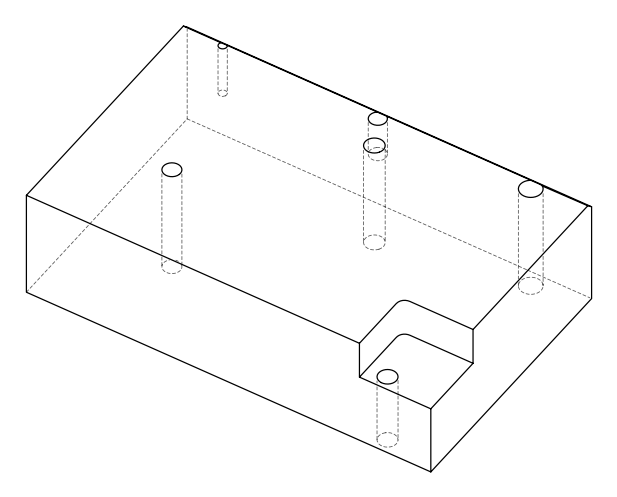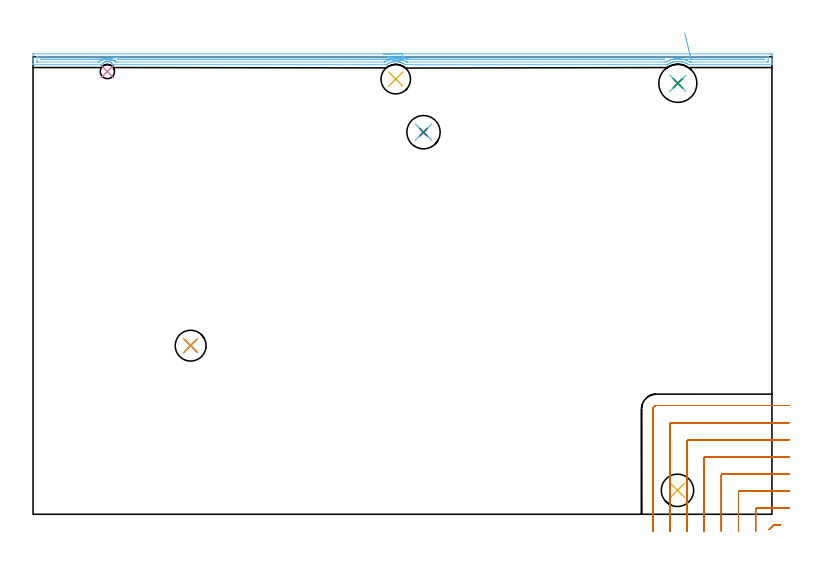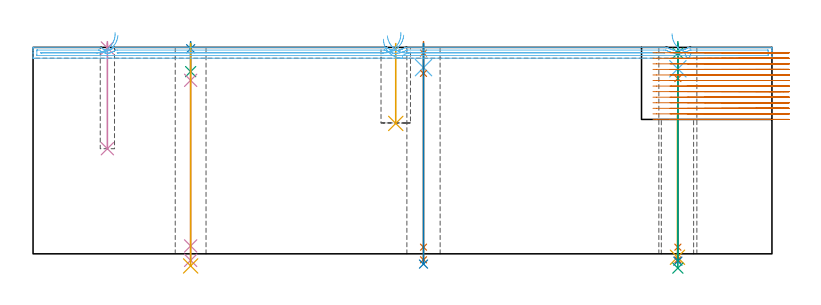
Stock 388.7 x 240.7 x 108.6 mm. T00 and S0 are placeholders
(PLAN: 19 operations, 15 tool changes, 32 min)
(1 SPOT_DRILL | STEP1HOLE_1 | NXT0321_9005460120000 | 0.05 min | 183 mm3)
(2 SPOT_DRILL_1 | STEP1HOLE_2 | NXT0321_9005460120000 | 0.03 min | 3 mm3)
(3 SPOT_DRILL_2 | STEP1HOLE_3 | NXT0321_9005460120000 | 0.05 min | 183 mm3)
(4 SPOT_DRILL_3 | STEP1POCKET | NXT0321_9005460120000 | 0.03 min | 0 mm3)
(5 INDEXABLE_INSERT_DRILL_THROUGH_HOLE_FROM_SOLID | STEP1HOLE | NXT0302_005 | 0.31 min | 24607 mm3)
(6 DRILL_BLIND_HOLE_INTO_CENTER | STEP1HOLE_1 | UGT0301_191 | 0.05 min | 278 mm3)
(7 GUN_DRILL_THROUGH_HOLE | STEP1HOLE_1 | UGT0307_003 | 0.54 min | 3791 mm3)
(8 SPADE_DRILL_TO_ENLARGE_THROUGH_HOLE | STEP1HOLE_1 | UGT0306_008 | 0.47 min | 21830 mm3)
(9 DRILL_BLIND_HOLE_INTO_CENTER_1 | STEP1HOLE_2 | NXT0301_056 | 0.06 min | 658 mm3)
(10 GUN_DRILL_THROUGH_HOLE_1 | STEP1HOLE_2 | UGT0307_005 | 0.54 min | 5207 mm3)
(11 DRILL_TO_ENLARGE_THROUGH_HOLE | STEP1HOLE_2 | UGT0301_286 | 0.47 min | 16475 mm3)
(12 DRILL_BLIND_HOLE_INTO_CENTER_2 | STEP1HOLE_3 | UGT0301_369 | 0.05 min | 401 mm3)
(13 GUN_DRILL_THROUGH_HOLE_2 | STEP1HOLE_3 | UGT0307_003 | 0.52 min | 3714 mm3)
(14 DRILL_TO_ENLARGE_THROUGH_HOLE_1 | STEP1HOLE_3 | NXT0301_101 | 0.46 min | 10077 mm3)
(15 DRILL_TO_ENLARGE_THROUGH_HOLE_2 | STEP1HOLE_3 | UGT0301_007 | 0.47 min | 19695 mm3)
(16 DRILL_BLIND_HOLE_INTO_CENTER_3 | STEP1POCKET | UGT0301_369 | 0.22 min | 2334 mm3)
(17 INDEXABLE_INSERT_DRILL_BLIND_HOLE_FROM_SOLID | STEP1POCKET_1 | NXT0302_002 | 0.17 min | 7501 mm3)
(18 AREA_MILL | FG_CHAMFER_SURFACE | UGT0205_001 | 9.64 min | 6296 mm3)
(19 MILL_CORNER_NOTCH_RECTANGULAR | CORNER_NOTCH_RECTANGULAR | NXT0201_011 | Follow Part, ap 3, ae 75% | 17.84 min | 155254 mm3)
(TOOL NXT0321_9005460120000 | NC Spot Drill, 142deg, 12mm, Carbide, Uncoated | D12 PA142 FL30 Z2)
(TOOL NXT0302_005 | Index. Insert Drill 17mm [880-D1700L20-05] | D17 PA176 FL85 Z2)
(TOOL UGT0301_191 | Twist Drill 7.1 mm | D7.1 PA118 FL66 Z2)
(TOOL UGT0307_003 | Gun Drill 7 mm | D7 PA130 FL24 Z1)
(TOOL UGT0306_008 | Spade Drill 17.5mm | D17.5 PA132 FL10 Z2)
(TOOL NXT0301_056 | Carbide Drill 8.5mm [860.1-0850-026A1-MM 2214] | D8.5 PA140 FL47 Z2)
(TOOL UGT0307_005 | Gun Drill 8.3 mm | D8.3 PA130 FL24 Z1)
(TOOL UGT0301_286 | Twist Drill 16.2 mm | D16.2 PA118 FL125 Z2)
(TOOL UGT0301_369 | Twist Drill Flat Bottom 7.5 mm | D7.5 PA180 FL60 Z2)
(TOOL NXT0301_101 | Carbide Drill 13mm [860.1-1300-104A1-MM 2214] | D13 PA140 FL123 Z2)
(TOOL UGT0301_007 | Twist Drill 20 mm | D20 PA118 FL140 Z2)
(TOOL NXT0302_002 | Index. Insert Drill 15.5mm [880-D1550L20-05] | D15.5 PA176 FL78 Z2)
(TOOL UGT0205_001 | Chamfer Mill 20 x 3 x 45 deg. | D20 FL50 Z2)
(TOOL NXT0201_011 | ENDMILL 12mm [2P460-1200-NA 1630] | D12 FL38 Z6)
(OP 1 SPOT_DRILL)
G17 G21 G94 G90
T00 M6
G54
G17 G0 G90 X205.4 Y201. S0 M3
G43 Z118.6 H0
G94 G81 G98 Z105.6 F250. R111.6
G80
M5
M2
(OP 2 SPOT_DRILL_1)
G17 G21 G94 G90
T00 M6
G54
G17 G0 G90 X82.9 Y88.7 S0 M3
G43 Z118.6 H0
G94 G81 G98 Z107.903 F250. R111.6
G80
M5
M2
(OP 3 SPOT_DRILL_2)
G17 G21 G94 G90
T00 M6
G54
G17 G0 G90 X339.2 Y226.7 S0 M3
G43 Z118.6 H0
G94 G81 G98 Z105.6 F250. R111.6
G80
M5
M2
(OP 4 SPOT_DRILL_3)
G17 G21 G94 G90
T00 M6
G54
G17 G0 G90 X39.1 Y232.9 S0 M3
G43 Z118.6 H0
G94 G81 G98 Z108.277 F250. R111.6
G80
M5
M2
(OP 5 INDEXABLE_INSERT_DRILL_THROUGH_HOLE_FROM_SOLID)
G17 G21 G94 G90
T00 M6
G54
G17 G0 G90 X339. Y12.6 S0 M3
G43 Z118.6 H1
G94 G81 G98 Z-1.797 F250. R72.7
G80
M5
M2
(OP 6 DRILL_BLIND_HOLE_INTO_CENTER)
G17 G21 G94 G90
T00 M6
G54
G17 G0 G90 X205.4 Y201. S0 M3
G43 Z118.6 H0
G94 G81 G98 Z97.95 F250. R110.6
G80
M5
M2
(OP 7 GUN_DRILL_THROUGH_HOLE)
G17 G21 G94 G90
T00 M6
G54
G17 G0 G90 X205.4 Y201. M8
G43 Z118.6 H0
Z109.346
S716 M3
G94 G1 Z94.921 F125. M26
G4 X.084
Z3.5 F250.
G4 X.084
Z-3.132 F125.
G4 X.084
M5
M9
G0 Z109.346
Z118.6
M2
(OP 8 SPADE_DRILL_TO_ENLARGE_THROUGH_HOLE)
G17 G21 G94 G90
T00 M6
G54
G17 G0 G90 X205.4 Y201. S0 M3
G43 Z118.6 H0
G94 G73 G98 Z-5.396 F250. Q16.285 R110.6
G80
M5
M2
(OP 9 DRILL_BLIND_HOLE_INTO_CENTER_1)
G17 G21 G94 G90
T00 M6
G54
G17 G0 G90 X82.9 Y88.7 S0 M3
G43 Z118.6 H1
G94 G81 G98 Z95.85 F250. R110.6
G80
M5
M2
(OP 10 GUN_DRILL_THROUGH_HOLE_1)
G17 G21 G94 G90
T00 M6
G54
G17 G0 G90 X82.9 Y88.7 M8
G43 Z118.6 H0
Z107.688
S716 M3
G94 G1 Z91.275 F125. M26
G4 X.084
Z4.15 F250.
G4 X.084
Z-3.435 F125.
G4 X.084
M5
M9
G0 Z107.688
Z118.6
M2
(OP 11 DRILL_TO_ENLARGE_THROUGH_HOLE)
G17 G21 G94 G90
T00 M6
G54
G17 G0 G90 X82.9 Y88.7 S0 M3
G43 Z118.6 H0
G94 G73 G98 Z-6.367 F250. Q14.371 R110.6
G80
M5
M2
(OP 12 DRILL_BLIND_HOLE_INTO_CENTER_2)
G17 G21 G94 G90
T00 M6
G54
G17 G0 G90 X339.2 Y226.7 S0 M3
G43 Z118.6 H0
G94 G81 G98 Z97.35 F250. R110.6
G80
M5
M2
(OP 13 GUN_DRILL_THROUGH_HOLE_2)
G17 G21 G94 G90
T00 M6
G54
G17 G0 G90 X339.2 Y226.7 M8
G43 Z118.6 H0
Z105.488
S716 M3
G94 G1 Z92.218 F125. M26
G4 X.084
Z3.5 F250.
G4 X.084
Z-3.132 F125.
G4 X.084
M5
M9
G0 Z105.488
Z118.6
M2
(OP 14 DRILL_TO_ENLARGE_THROUGH_HOLE_1)
G17 G21 G94 G90
T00 M6
G54
G17 G0 G90 X339.2 Y226.7 S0 M3
G43 Z118.6 H1
G94 G73 G98 Z-3.866 F250. Q12.496 R110.6
G80
M5
M2
(OP 15 DRILL_TO_ENLARGE_THROUGH_HOLE_2)
G17 G21 G94 G90
T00 M6
G54
G17 G0 G90 X339.2 Y226.7 S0 M3
G43 Z118.6 H0
G94 G73 G98 Z-7.509 F250. Q19.351 R110.6
G80
M5
M2
(OP 16 DRILL_BLIND_HOLE_INTO_CENTER_3)
G17 G21 G94 G90
T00 M6
G54
G17 G0 G90 X39.1 Y232.9 S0 M3
G43 Z118.6 H0
G94 G81 G98 Z55.3 F250. R110.6
G80
M5
M2
(OP 17 INDEXABLE_INSERT_DRILL_BLIND_HOLE_FROM_SOLID)
G17 G21 G94 G90
T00 M6
G54
G17 G0 G90 X190.8 Y228.9 S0 M3
G43 Z118.6 H1
G94 G81 G98 Z68.6 F250. R110.6
G80
M5
M2
(OP 18 AREA_MILL)
G17 G21 G94 G90
T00 M6
G54
G17 G0 G90 X184.35 Y242.2 S1061 M3
G43 Z118.6 H0
Z112.9
G94 G1 X184.388 Z112.028 F250.
X184.502 Z111.164
X184.691 Z110.312
X184.953 Z109.48
X185.287 Z108.674
X185.69 Z107.9
X186.158 Z107.164
X186.69 Z106.472
X187.279 Z105.829
X187.922 Z105.24
X188.614 Z104.708
X189.35 Z104.24
X190.124 Z103.837
X190.93 Z103.503
X191.762 Z103.241
X192.613 Z103.052
X193.478 Z102.938
X194.35 Z102.9
X387.473
X388.09 Y242.198 Z102.902
X388.695 Y242.193 Z102.903
X388.697 Y242.191 Z102.905
X388.7 Y241.583 Z103.513
Y241.301 Z103.795
Y239.797 Z105.298
Y239.232 Z105.865
Y238.903 Z106.193
Y238.338 Z106.758
Y238.01 Z107.085
Y237.354 Z107.746
Y236.953 Z108.146
X388.693 Y236.56 Z108.532
X388.69 Y236.502 Z108.588
X388.536 Y236.5 Z108.6
X345.235
X344.777 Y236.507 Z108.592
X344.719 Y236.536 Z108.563
X344.546 Y236.646 Z108.454
X344.449 Y236.706 Z108.392
X344.342 Y236.769 Z108.328
X344.147 Y236.885 Z108.213
X343.913 Y237.01 Z108.09
X343.703 Y237.121 Z107.978
X343.568 Y237.186 Z107.913
X343.449 Y237.243 Z107.854
X343.304 Y237.314 Z107.785
X343.253 Y237.339 Z107.761
X343.097 Y237.406 Z107.693
X342.556 Y237.603 Z107.492
X342.359 Y237.677 Z107.42
X342.279 Y237.702 Z107.396
X342.11 Y237.754 Z107.341
X342.007 Y237.787 Z107.31
X341.913 Y237.817 Z107.281
X341.736 Y237.862 Z107.236
X341.663 Y237.88 Z107.216
X341.464 Y237.933 Z107.166
X341.018 Y238.026 Z107.074
X340.57 Y238.098 Z107.001
X340.123 Y238.15 Z106.949
X340.052 Y238.156 Z106.944
X339.878 Y238.167 Z106.927
X339.75 Y238.178 Z106.919
X339.676 Y238.183 Z106.913
X339.452 Y238.19 Z106.902
X339.317 Z106.898
X339.072 Y238.193 Z106.899
X339.005 Z106.898
X338.985 Y238.192 Z106.899
X338.781 Y238.185 Z106.91
X338.379 Y238.158 Z106.94
X338.334 Y238.154 Z106.943
X338.092 Y238.127 Z106.969
X337.887 Y238.105 Z106.993
X337.655 Y238.069 Z107.029
X337.439 Y238.036 Z107.063
X337.311 Y238.01 Z107.089
X337.199 Y237.986 Z107.11
X336.993 Y237.945 Z107.153
X336.544 Y237.832 Z107.266
X336.098 Y237.699 Z107.399
X336.026 Y237.674 Z107.424
X335.86 Y237.614 Z107.481
X335.699 Y237.559 Z107.538
X335.302 Y237.406 Z107.693
X335.204 Y237.364 Z107.736
X334.754 Y237.148 Z107.948
X334.31 Y236.918 Z108.18
X333.979 Y236.723 Z108.375
X333.657 Y236.521 Z108.577
X333.628 Y236.505 Z108.594
X333.623 Y236.504 Z108.596
X332.738 Y236.5 Z108.6
X196.136
X195.691 Y236.506 Z108.594
X195.661 Y236.507 Z108.593
X195.634 Y236.524 Z108.576
X195.432 Y236.671 Z108.428
X195.376 Y236.711 Z108.389
X195.223 Y236.817 Z108.282
X194.797 Y237.091 Z108.007
X194.511 Y237.253 Z107.845
X194.35 Y237.337 Z107.76
X194.22 Y237.406 Z107.693
X193.97 Y237.519 Z107.58
X193.904 Y237.548 Z107.549
X193.457 Y237.723 Z107.376
X193.266 Y237.787 Z107.312
X193.17 Y237.819 Z107.28
X193.009 Y237.871 Z107.225
X192.657 Y237.964 Z107.132
X192.564 Y237.988 Z107.107
X192.464 Y238.01 Z107.089
X192.294 Y238.044 Z107.054
X192.114 Y238.08 Z107.017
X192.061 Y238.087 Z107.01
X191.668 Y238.14 Z106.953
X191.442 Y238.162 Z106.933
X191.22 Y238.182 Z106.913
X190.996 Y238.191 Z106.901
X190.949 Y238.19 Z106.9
X190.842 Y238.193 Z106.904
X190.814 Z106.902
X190.805 Z106.903
X190.779 Y238.192 Z106.9
X190.605 Y238.193 Z106.905
X190.534 Y238.19 Z106.909
X190.326 Y238.18 Z106.918
X189.886 Y238.136 Z106.958
X189.878 Z106.959
X189.469 Y238.077 Z107.022
X189.431 Y238.071 Z107.027
X189.355 Y238.055 Z107.043
X189.144 Y238.01 Z107.087
X188.993 Y237.976 Z107.117
X188.983 Y237.974 Z107.119
X188.537 Y237.854 Z107.241
X188.334 Y237.787 Z107.312
X188.313 Y237.78 Z107.32
X188.088 Y237.703 Z107.396
X187.643 Y237.525 Z107.571
X187.501 Y237.461 Z107.638
X187.382 Y237.406 Z107.693
X186.748 Y237.053 Z108.044
X186.465 Y236.869 Z108.228
X186.352 Y236.796 Z108.302
X185.973 Y236.525 Z108.575
X185.944 Y236.506 Z108.594
X185.938 Y236.505 Z108.595
X185.422 Y236.5 Z108.6
X42.572
X42.204 Y236.505 Z108.591
X42.086 Y236.657 Z108.44
X42.035 Y236.724 Z108.374
X41.87 Y236.922 Z108.178
X41.611 Y237.172 Z107.927
X41.382 Y237.363 Z107.735
X41.331 Y237.406 Z107.693
X41.118 Y237.547 Z107.553
X40.976 Y237.64 Z107.459
X40.84 Y237.712 Z107.386
X40.759 Y237.756 Z107.343
X40.651 Y237.803 Z107.296
X40.537 Y237.852 Z107.246
X40.34 Y237.918 Z107.176
X40.155 Y237.985 Z107.114
X40.081 Y238.011 Z107.088
X39.86 Y238.065 Z107.03
X39.638 Y238.107 Z106.992
X39.413 Y238.131 Z106.966
X39.178 Y238.136 Z106.952
X39.132 Z106.956
X39.088 Y238.133 Z106.955
X39.03 Y238.131 Z106.959
X39.026
X39.001 Y238.128
X38.776 Y238.121 Z106.973
X38.738 Y238.12 Z106.975
X38.555 Y238.091 Z107.003
X38.393 Y238.068 Z107.03
X38.293 Y238.053 Z107.047
X38.146 Y238.01 Z107.088
X38.108 Y237.999 Z107.098
X38.058 Y237.985 Z107.114
X37.838 Y237.92 Z107.176
X37.662 Y237.853 Z107.242
X37.615 Y237.836 Z107.26
X37.51 Y237.787 Z107.311
X37.398 Y237.735 Z107.364
X37.125 Y237.577 Z107.52
X36.918 Y237.438 Z107.658
X36.868 Y237.405 Z107.692
X36.504 Y237.097 Z108.001
X36.247 Y236.818 Z108.281
X36.04 Y236.562 Z108.533
X35.986 Y236.503 Z108.589
X35.876 Y236.5 Z108.6
X0.164
X0.01 Y236.502 Z108.588
X0.007 Y236.56 Z108.532
X0. Y236.953 Z108.146
Y237.354 Z107.746
Y238.01 Z107.085
Y239.232 Z105.865
Y239.797 Z105.298
Y241.583 Z103.513
X0.002 Y242.191 Z102.905
X0.005 Y242.193 Z102.903
X0.61 Y242.2 Z102.9
X194.35
Y240.786 Z104.314
X386.304 Y240.785 Z104.315
X386.4 Y240.784 Z104.316
X386.591 Y240.779 Z104.321
X386.691 Y240.775 Z104.325
X386.694 Y240.746 Z104.354
X386.696 Y240.69 Z104.41
X386.7 Y240.294 Z104.806
X386.698 Y238.509 Z106.591
X386.69 Y238.01 Z107.09
X386.678 Y237.921 Z107.179
X386.496 Y237.917 Z107.183
X386.399 Y237.915 Z107.185
X346.128
X346.032 Y237.916 Z107.184
X345.84 Y237.92 Z107.18
X345.516 Y237.929 Z107.171
X345.095 Y238.15 Z106.95
X344.342 Y238.517 Z106.583
X344.011 Y238.656 Z106.444
X343.5 Y238.852 Z106.248
X343.449 Y238.871 Z106.229
X343.356 Y238.903 Z106.197
X342.556 Y239.149 Z105.951
X342.224 Y239.236 Z105.864
X341.663 Y239.359 Z105.741
X341.113 Y239.455 Z105.645
X340.771 Y239.501 Z105.599
X340.107 Y239.568 Z105.532
X339.878 Y239.585 Z105.515
X339.175 Y239.607 Z105.493
X339.025 Y239.609 Z105.491
X338.985 Y239.608 Z105.492
X338.32 Y239.569 Z105.531
X338.092 Y239.552 Z105.548
X337.508 Y239.488 Z105.612
X337.363 Y239.469 Z105.631
X337.199 Y239.442 Z105.658
X336.744 Y239.359 Z105.741
X336.307 Y239.267 Z105.833
X336.016 Y239.194 Z105.906
X335.414 Y239.026 Z106.074
X335.319 Y238.998 Z106.102
X335.033 Y238.903 Z106.197
X334.657 Y238.768 Z106.332
X334.62 Y238.754 Z106.346
X334.576 Y238.737 Z106.363
X334.521 Y238.714 Z106.386
X334.03 Y238.501 Z106.599
X333.628 Y238.31 Z106.79
X333.428 Y238.21 Z106.89
X333.039 Y238.01 Z107.09
X332.894 Y237.935 Z107.165
X332.825 Y237.92 Z107.18
X331.843 Y237.914 Z107.186
X196.933
X196.741 Y237.916 Z107.184
X196.613 Y237.918 Z107.182
X196.513 Y237.921 Z107.179
X196.472 Y237.936 Z107.164
X196.345 Y238.01 Z107.09
X196.136 Y238.136 Z106.964
X195.829 Y238.316 Z106.784
X195.243 Y238.614 Z106.486
X194.563 Y238.903 Z106.197
X194.35 Y238.984 Z106.116
X194.224 Y239.03 Z106.07
X193.76 Y239.176 Z105.924
X193.457 Y239.257 Z105.843
X192.994 Y239.367 Z105.733
X192.564 Y239.452 Z105.648
X191.927 Y239.541 Z105.559
X191.792 Y239.556 Z105.544
X191.672 Y239.566 Z105.534
X191.324 Y239.59 Z105.51
X190.973 Y239.602 Z105.498
X190.779 Y239.603 Z105.497
X190.103 Y239.579 Z105.521
X189.886 Y239.559 Z105.541
X189.298 Y239.491 Z105.609
X189.156 Y239.471 Z105.629
X188.993 Y239.445 Z105.655
X188.543 Y239.353 Z105.747
X188.1 Y239.245 Z105.855
X187.832 Y239.172 Z105.928
X187.207 Y238.97 Z106.13
X187.158 Y238.953 Z106.147
X187.028 Y238.903 Z106.197
X186.524 Y238.694 Z106.406
X186.438 Y238.656 Z106.444
X186.315 Y238.595 Z106.505
X185.933 Y238.392 Z106.708
X185.422 Y238.108 Z106.992
X185.14 Y237.937 Z107.163
X185.117 Y237.925 Z107.175
X185.04 Y237.921 Z107.179
X184.912 Y237.917 Z107.183
X184.721 Y237.915 Z107.185
X184.625 Y237.914 Z107.186
X44.358
X43.56 Y237.915 Z107.185
X43.465 Y237.917 Z107.183
X43.371 Y237.921 Z107.179
X43.321 Y237.927 Z107.173
X43.289 Y237.952 Z107.148
X43.218 Y238.01 Z107.09
X42.864 Y238.304 Z106.796
X42.572 Y238.512 Z106.588
X42.336 Y238.667 Z106.433
X41.913 Y238.903 Z106.197
X41.68 Y239.01 Z106.09
X41.495 Y239.088 Z106.012
X40.787 Y239.327 Z105.773
X40.537 Y239.391 Z105.709
X40.239 Y239.452 Z105.648
X39.894 Y239.503 Z105.597
X39.574 Y239.535 Z105.565
X39.246 Y239.552 Z105.548
X39.163 Y239.553 Z105.547
X39.083 Y239.552 Z105.548
X39.001 Y239.548 Z105.552
X38.396 Y239.509 Z105.591
X38.261 Y239.491 Z105.609
X38.108 Y239.466 Z105.634
X37.632 Y239.38 Z105.72
X37.216 Y239.262 Z105.838
X36.941 Y239.178 Z105.922
X36.682 Y239.081 Z106.019
X36.323 Y238.927 Z106.173
X36.306 Y238.92 Z106.18
X36.275 Y238.903 Z106.197
X35.742 Y238.591 Z106.509
X35.43 Y238.38 Z106.72
X34.876 Y237.931 Z107.169
X34.728 Y237.921 Z107.179
X34.631 Y237.916 Z107.184
X34.537 Y237.915 Z107.185
X2.396
X2.3 Y237.916 Z107.184
X2.109 Y237.921 Z107.179
X2.009 Y237.925 Z107.175
X2.006 Y237.954 Z107.146
X2.004 Y238.01 Z107.09
X2. Y238.406 Z106.694
X2.002 Y240.191 Z104.909
X2.01 Y240.69 Z104.41
X2.022 Y240.779 Z104.321
X2.204 Y240.783 Z104.317
X2.301 Y240.785 Z104.315
X194.35 Y240.786 Z104.314
X197.287 Y239.35 Z105.75
X197.457 Y239.368 Z105.732
X197.496 Y239.369 Z105.731
X197.921 Y239.371 Z105.729
X198.346 Y239.372 Z105.728
X332.268 Y239.371 Z105.729
X332.199 Y239.34 Z105.76
X332.102 Y239.335 Z105.765
X331.886 Y239.329 Z105.771
X331.843
X197.921
X197.494 Y239.33 Z105.77
X197.454 Y239.333 Z105.767
X197.287 Y239.35 Z105.75
X196.421 Y239.439 Z105.699
X195.554 Y239.528 Z105.725
X194.692 Y239.616 Z105.826
X193.842 Y239.704 Z106.003
X193.01 Y239.789 Z106.253
X192.204 Y239.872 Z106.575
X191.428 Y239.951 Z106.967
X190.69 Y240.027 Z107.425
X189.994 Y240.099 Z107.946
X189.346 Y240.165 Z108.526
X188.75 Y240.226 Z109.16
X188.212 Y240.281 Z109.845
X187.735 Y240.33 Z110.573
X187.323 Y240.373 Z111.341
X186.98 Y240.408 Z112.142
X186.707 Y240.436 Z112.971
X186.507 Y240.456 Z113.819
X186.381 Y240.469 Z114.683
G0 X194.97 Y240.107 Z115.018
G1 X194.871 Y240.1 Z114.151
X194.697 Y240.088 Z113.297
X194.449 Y240.07 Z112.46
X194.129 Y240.047 Z111.649
X193.74 Y240.02 Z110.869
X193.285 Y239.987 Z110.125
X192.767 Y239.951 Z109.424
X192.189 Y239.91 Z108.771
X191.558 Y239.865 Z108.172
X190.876 Y239.816 Z107.629
X190.15 Y239.765 Z107.148
X189.385 Y239.71 Z106.733
X188.587 Y239.654 Z106.385
X187.761 Y239.595 Z106.109
X186.915 Y239.535 Z105.907
X186.054 Y239.474 Z105.778
X185.185 Y239.412 Z105.726
X184.316 Y239.351 Z105.749
X184.098 Y239.335 Z105.765
X183.679 Y239.329 Z105.771
X183.636
X45.294 Y239.328 Z105.772
X44.825 Y239.329 Z105.771
X44.402 Y239.334 Z105.766
X44.358 Y239.335 Z105.765
X44.263 Y239.351 Z105.749
X44.317 Y239.365 Z105.735
X44.358 Y239.366 Z105.734
X44.783 Y239.371 Z105.729
X44.826 Y239.372 Z105.728
X183.636 Y239.371 Z105.729
X184.063 Y239.369 Z105.731
X184.104 Y239.367 Z105.733
X184.316 Y239.351 Z105.749
X185.179 Y239.282 Z105.856
X186.029 Y239.214 Z106.039
X186.861 Y239.148 Z106.294
X187.667 Y239.083 Z106.622
X188.441 Y239.022 Z107.018
X189.178 Y238.963 Z107.481
X189.872 Y238.907 Z108.007
X190.518 Y238.856 Z108.591
X191.111 Y238.809 Z109.23
X191.646 Y238.766 Z109.917
X192.119 Y238.728 Z110.649
X192.526 Y238.696 Z111.42
X192.865 Y238.669 Z112.223
X193.133 Y238.647 Z113.053
X193.328 Y238.632 Z113.903
X193.449 Y238.622 Z114.767
X193.494 Y238.619 Z115.639
X193.463 Y238.621 Z116.511
G0 Z118.6
X44.641 Y240.265
Z114.871
G1 X44.53 Y240.256 Z114.005
X44.344 Y240.24 Z113.153
X44.085 Y240.218 Z112.321
X43.755 Y240.19 Z111.514
X43.356 Y240.156 Z110.739
X42.89 Y240.116 Z110.002
X42.363 Y240.071 Z109.308
X41.778 Y240.022 Z108.663
X41.138 Y239.967 Z108.072
X40.45 Y239.909 Z107.539
X39.718 Y239.846 Z107.069
X38.948 Y239.781 Z106.664
X38.146 Y239.713 Z106.328
X37.318 Y239.642 Z106.063
X36.47 Y239.57 Z105.872
X35.608 Y239.497 Z105.756
X34.74 Y239.423 Z105.715
X33.871 Y239.349 Z105.751
X33.687 Y239.333 Z105.767
X33.644 Y239.331 Z105.769
X33.219 Y239.329 Z105.771
X4.649
X4.225 Y239.333 Z105.767
X4.182 Y239.335 Z105.765
X4.052 Y239.351 Z105.749
X4.14 Y239.365 Z105.735
X4.182 Y239.367 Z105.733
X4.607 Y239.371 Z105.729
X4.65 Y239.372 Z105.728
X33.219 Y239.371 Z105.729
X33.644 Y239.365 Z105.735
X33.871 Y239.349 Z105.751
X34.736 Y239.29 Z105.848
X35.59 Y239.232 Z106.02
X36.425 Y239.175 Z106.266
X37.235 Y239.12 Z106.584
X38.015 Y239.067 Z106.972
X38.758 Y239.016 Z107.426
X39.459 Y238.969 Z107.944
X40.112 Y238.924 Z108.521
X40.712 Y238.883 Z109.152
X41.255 Y238.846 Z109.834
X41.737 Y238.814 Z110.56
X42.154 Y238.785 Z111.326
X42.502 Y238.761 Z112.126
X42.78 Y238.743 Z112.952
X42.985 Y238.729 Z113.8
X43.116 Y238.72 Z114.663
X43.17 Y238.716 Z115.533
X43.149 Y238.717 Z116.406
G0 Z118.6
X336.16 Y239.338
Z115.762
G1 X336.195 Z114.891
X336.306 Z114.025
X336.492 Y239.339 Z113.173
X336.752 Y239.34 Z112.34
X337.083 Y239.341 Z111.533
X337.483 Y239.342 Z110.758
X337.95 Y239.344 Z110.021
X338.478 Y239.345 Z109.327
X339.066 Y239.347 Z108.682
X339.707 Y239.349 Z108.09
X340.397 Y239.352 Z107.557
X341.132 Y239.354 Z107.086
X341.904 Y239.356 Z106.68
X342.709 Y239.359 Z106.344
X343.54 Y239.362 Z106.079
X344.391 Y239.365 Z105.887
X345.256 Y239.367 Z105.771
X346.127 Y239.37 Z105.73
X346.552 Y239.372 Z105.728
X384.093 Y239.371 Z105.729
X384.518 Y239.365 Z105.735
X384.648 Y239.349 Z105.751
X384.56 Y239.335 Z105.765
X384.518 Y239.333 Z105.767
X384.092 Y239.329 Z105.771
X383.669 Y239.328 Z105.772
X379.874
X347.02 Y239.329 Z105.771
X346.593 Y239.331 Z105.769
X346.208 Y239.335 Z105.765
X346.128 Y239.369 Z105.731
X346.127 Y239.37 Z105.73
X345.977 Y240.004 Z105.149
X345.815 Y240.684 Z104.628
X345.643 Y241.406 Z104.169
X345.463 Y242.164 Z103.777
X345.275 Y242.953 Z103.454
X345.082 Y243.766 Z103.204
X344.884 Y244.597 Z103.027
X344.683 Y245.439 Z102.925
X344.482 Y246.288 Z102.898
X344.28 Y247.135 Z102.949
X344.08 Y247.975 Z103.074
X343.884 Y248.801 Z103.275
X343.692 Y249.607 Z103.549
X343.507 Y250.386 Z103.893
X343.329 Y251.134 Z104.307
X343.16 Y251.843 Z104.786
X343.002 Y252.509 Z105.326
X342.855 Y253.127 Z105.924
G0 Z118.6
M5
M2
(OP 19 MILL_CORNER_NOTCH_RECTANGULAR)
G17 G21 G94 G90
T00 M6
G54
G17 G0 G90 X393.236 Y-5.8 S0 M3
G43 Z118.712 H1
Z105.787
G94 G1 X390.236 F250.
X389.694
G3 X389.278 Y-5.972 R0.6
G1 X387.139 Y-8.075
G0 Z118.712
X397.7 Y3.2
Z105.787
G1 X394.7
X380.695 F500.
G3 X380.1 Y2.605 R0.6
G1 Y-6.
Y-9. F250.
G0 Z118.712
X397.7 Y12.2
Z105.787
G1 X394.7
X371.696 F500.
G3 X371.1 Y11.604 R0.6
G1 Y-6.
Y-9. F250.
G0 Z118.712
X397.7 Y21.2
Z105.787
G1 X394.7
X362.696 F500.
G3 X362.1 Y20.604 R0.6
G1 Y-6.
Y-9. F250.
G0 Z118.712
X397.7 Y30.2
Z105.787
G1 X394.7
X353.696 F500.
G3 X353.1 Y29.604 R0.6
G1 Y-6.
Y-9. F250.
G0 Z118.712
X397.7 Y39.2
Z105.787
G1 X394.7
X344.696 F500.
G3 X344.1 Y38.604 R0.6
G1 Y-6.
Y-9. F250.
G0 Z118.712
X397.7 Y48.2
Z105.787
G1 X394.7
X335.696 F500.
G3 X335.1 Y47.604 R0.6
G1 Y-6.
Y-9. F250.
G0 Z118.712
X397.7 Y57.2
Z105.787
G1 X394.7
X327.9 F500.
G3 X326.1 Y55.4 R1.8
G1 Y-6.
Y-9. F250.
G0 Z118.712
X393.236 Y-5.8
Z102.864
G1 X390.236
X389.694
G3 X389.278 Y-5.972 R0.6
G1 X387.139 Y-8.075
G0 Z118.712
X397.7 Y3.2
Z102.864
G1 X394.7
X380.695 F500.
G3 X380.1 Y2.605 R0.6
G1 Y-6.
Y-9. F250.
G0 Z118.712
X397.7 Y12.2
Z102.864
G1 X394.7
X371.696 F500.
G3 X371.1 Y11.604 R0.6
G1 Y-6.
Y-9. F250.
G0 Z118.712
X397.7 Y21.2
Z102.864
G1 X394.7
X362.696 F500.
G3 X362.1 Y20.604 R0.6
G1 Y-6.
Y-9. F250.
G0 Z118.712
X397.7 Y30.2
Z102.864
G1 X394.7
X353.696 F500.
G3 X353.1 Y29.604 R0.6
G1 Y-6.
Y-9. F250.
G0 Z118.712
X397.7 Y39.2
Z102.864
G1 X394.7
X344.696 F500.
G3 X344.1 Y38.604 R0.6
G1 Y-6.
Y-9. F250.
G0 Z118.712
X397.7 Y48.2
Z102.864
G1 X394.7
X335.696 F500.
G3 X335.1 Y47.604 R0.6
G1 Y-6.
Y-9. F250.
G0 Z118.712
X397.7 Y57.2
Z102.864
G1 X394.7
X327.9 F500.
G3 X326.1 Y55.4 R1.8
G1 Y-6.
Y-9. F250.
G0 Z118.712
X393.236 Y-5.8
Z99.94
G1 X390.236
X389.694
G3 X389.278 Y-5.972 R0.6
G1 X387.139 Y-8.075
G0 Z118.712
X397.7 Y3.2
Z99.94
G1 X394.7
X380.695 F500.
G3 X380.1 Y2.605 R0.6
G1 Y-6.
Y-9. F250.
G0 Z118.712
X397.7 Y12.2
Z99.94
G1 X394.7
X371.696 F500.
G3 X371.1 Y11.604 R0.6
G1 Y-6.
Y-9. F250.
G0 Z118.712
X397.7 Y21.2
Z99.94
G1 X394.7
X362.696 F500.
G3 X362.1 Y20.604 R0.6
G1 Y-6.
Y-9. F250.
G0 Z118.712
X397.7 Y30.2
Z99.94
G1 X394.7
X353.696 F500.
G3 X353.1 Y29.604 R0.6
G1 Y-6.
Y-9. F250.
G0 Z118.712
X397.7 Y39.2
Z99.94
G1 X394.7
X344.696 F500.
G3 X344.1 Y38.604 R0.6
G1 Y-6.
Y-9. F250.
G0 Z118.712
X397.7 Y48.2
Z99.94
G1 X394.7
X335.696 F500.
G3 X335.1 Y47.604 R0.6
G1 Y-6.
Y-9. F250.
G0 Z118.712
X397.7 Y57.2
Z99.94
G1 X394.7
X327.9 F500.
G3 X326.1 Y55.4 R1.8
G1 Y-6.
Y-9. F250.
G0 Z118.712
X393.236 Y-5.8
Z97.016
G1 X390.236
X389.694
G3 X389.278 Y-5.972 R0.6
G1 X387.139 Y-8.075
G0 Z118.712
X397.7 Y3.2
Z97.016
G1 X394.7
X380.695 F500.
G3 X380.1 Y2.605 R0.6
G1 Y-6.
Y-9. F250.
G0 Z118.712
X397.7 Y12.2
Z97.016
G1 X394.7
X371.696 F500.
G3 X371.1 Y11.604 R0.6
G1 Y-6.
Y-9. F250.
G0 Z118.712
X397.7 Y21.2
Z97.016
G1 X394.7
X362.696 F500.
G3 X362.1 Y20.604 R0.6
G1 Y-6.
Y-9. F250.
G0 Z118.712
X397.7 Y30.2
Z97.016
G1 X394.7
X353.696 F500.
G3 X353.1 Y29.604 R0.6
G1 Y-6.
Y-9. F250.
G0 Z118.712
X397.7 Y39.2
Z97.016
G1 X394.7
X344.696 F500.
G3 X344.1 Y38.604 R0.6
G1 Y-6.
Y-9. F250.
G0 Z118.712
X397.7 Y48.2
Z97.016
G1 X394.7
X335.696 F500.
G3 X335.1 Y47.604 R0.6
G1 Y-6.
Y-9. F250.
G0 Z118.712
X397.7 Y57.2
Z97.016
G1 X394.7
X327.9 F500.
G3 X326.1 Y55.4 R1.8
G1 Y-6.
Y-9. F250.
G0 Z118.712
X393.236 Y-5.8
Z94.092
G1 X390.236
X389.694
G3 X389.278 Y-5.972 R0.6
G1 X387.139 Y-8.075
G0 Z118.712
X397.7 Y3.2
Z94.092
G1 X394.7
X380.695 F500.
G3 X380.1 Y2.605 R0.6
G1 Y-6.
Y-9. F250.
G0 Z118.712
X397.7 Y12.2
Z94.092
G1 X394.7
X371.696 F500.
G3 X371.1 Y11.604 R0.6
G1 Y-6.
Y-9. F250.
G0 Z118.712
X397.7 Y21.2
Z94.092
G1 X394.7
X362.696 F500.
G3 X362.1 Y20.604 R0.6
G1 Y-6.
Y-9. F250.
G0 Z118.712
X397.7 Y30.2
Z94.092
G1 X394.7
X353.696 F500.
G3 X353.1 Y29.604 R0.6
G1 Y-6.
Y-9. F250.
G0 Z118.712
X397.7 Y39.2
Z94.092
G1 X394.7
X344.696 F500.
G3 X344.1 Y38.604 R0.6
G1 Y-6.
Y-9. F250.
G0 Z118.712
X397.7 Y48.2
Z94.092
G1 X394.7
X335.696 F500.
G3 X335.1 Y47.604 R0.6
G1 Y-6.
Y-9. F250.
G0 Z118.712
X397.7 Y57.2
Z94.092
G1 X394.7
X327.9 F500.
G3 X326.1 Y55.4 R1.8
G1 Y-6.
Y-9. F250.
G0 Z118.712
X393.236 Y-5.8
Z91.168
G1 X390.236
X389.694
G3 X389.278 Y-5.972 R0.6
G1 X387.139 Y-8.075
G0 Z118.712
X397.7 Y3.2
Z91.168
G1 X394.7
X380.695 F500.
G3 X380.1 Y2.605 R0.6
G1 Y-6.
Y-9. F250.
G0 Z118.712
X397.7 Y12.2
Z91.168
G1 X394.7
X371.696 F500.
G3 X371.1 Y11.604 R0.6
G1 Y-6.
Y-9. F250.
G0 Z118.712
X397.7 Y21.2
Z91.168
G1 X394.7
X362.696 F500.
G3 X362.1 Y20.604 R0.6
G1 Y-6.
Y-9. F250.
G0 Z118.712
X397.7 Y30.2
Z91.168
G1 X394.7
X353.696 F500.
G3 X353.1 Y29.604 R0.6
G1 Y-6.
Y-9. F250.
G0 Z118.712
X397.7 Y39.2
Z91.168
G1 X394.7
X344.696 F500.
G3 X344.1 Y38.604 R0.6
G1 Y-6.
Y-9. F250.
G0 Z118.712
X397.7 Y48.2
Z91.168
G1 X394.7
X335.696 F500.
G3 X335.1 Y47.604 R0.6
G1 Y-6.
Y-9. F250.
G0 Z118.712
X397.7 Y57.2
Z91.168
G1 X394.7
X327.9 F500.
G3 X326.1 Y55.4 R1.8
G1 Y-6.
Y-9. F250.
G0 Z118.712
X393.236 Y-5.8
Z88.244
G1 X390.236
X389.694
G3 X389.278 Y-5.972 R0.6
G1 X387.139 Y-8.075
G0 Z118.712
X397.7 Y3.2
Z88.244
G1 X394.7
X380.695 F500.
G3 X380.1 Y2.605 R0.6
G1 Y-6.
Y-9. F250.
G0 Z118.712
X397.7 Y12.2
Z88.244
G1 X394.7
X371.696 F500.
G3 X371.1 Y11.604 R0.6
G1 Y-6.
Y-9. F250.
G0 Z118.712
X397.7 Y21.2
Z88.244
G1 X394.7
X362.696 F500.
G3 X362.1 Y20.604 R0.6
G1 Y-6.
Y-9. F250.
G0 Z118.712
X397.7 Y30.2
Z88.244
G1 X394.7
X353.696 F500.
G3 X353.1 Y29.604 R0.6
G1 Y-6.
Y-9. F250.
G0 Z118.712
X397.7 Y39.2
Z88.244
G1 X394.7
X344.696 F500.
G3 X344.1 Y38.604 R0.6
G1 Y-6.
Y-9. F250.
G0 Z118.712
X397.7 Y48.2
Z88.244
G1 X394.7
X335.696 F500.
G3 X335.1 Y47.604 R0.6
G1 Y-6.
Y-9. F250.
G0 Z118.712
X397.7 Y57.2
Z88.244
G1 X394.7
X327.9 F500.
G3 X326.1 Y55.4 R1.8
G1 Y-6.
Y-9. F250.
G0 Z118.712
X393.236 Y-5.8
Z85.32
G1 X390.236
X389.694
G3 X389.278 Y-5.972 R0.6
G1 X387.139 Y-8.075
G0 Z118.712
X397.7 Y3.2
Z85.32
G1 X394.7
X380.695 F500.
G3 X380.1 Y2.605 R0.6
G1 Y-6.
Y-9. F250.
G0 Z118.712
X397.7 Y12.2
Z85.32
G1 X394.7
X371.696 F500.
G3 X371.1 Y11.604 R0.6
G1 Y-6.
Y-9. F250.
G0 Z118.712
X397.7 Y21.2
Z85.32
G1 X394.7
X362.696 F500.
G3 X362.1 Y20.604 R0.6
G1 Y-6.
Y-9. F250.
G0 Z118.712
X397.7 Y30.2
Z85.32
G1 X394.7
X353.696 F500.
G3 X353.1 Y29.604 R0.6
G1 Y-6.
Y-9. F250.
G0 Z118.712
X397.7 Y39.2
Z85.32
G1 X394.7
X344.696 F500.
G3 X344.1 Y38.604 R0.6
G1 Y-6.
Y-9. F250.
G0 Z118.712
X397.7 Y48.2
Z85.32
G1 X394.7
X335.696 F500.
G3 X335.1 Y47.604 R0.6
G1 Y-6.
Y-9. F250.
G0 Z118.712
X397.7 Y57.2
Z85.32
G1 X394.7
X327.9 F500.
G3 X326.1 Y55.4 R1.8
G1 Y-6.
Y-9. F250.
G0 Z118.712
X393.236 Y-5.8
Z82.396
G1 X390.236
X389.694
G3 X389.278 Y-5.972 R0.6
G1 X387.139 Y-8.075
G0 Z118.712
X397.7 Y3.2
Z82.396
G1 X394.7
X380.695 F500.
G3 X380.1 Y2.605 R0.6
G1 Y-6.
Y-9. F250.
G0 Z118.712
X397.7 Y12.2
Z82.396
G1 X394.7
X371.696 F500.
G3 X371.1 Y11.604 R0.6
G1 Y-6.
Y-9. F250.
G0 Z118.712
X397.7 Y21.2
Z82.396
G1 X394.7
X362.696 F500.
G3 X362.1 Y20.604 R0.6
G1 Y-6.
Y-9. F250.
G0 Z118.712
X397.7 Y30.2
Z82.396
G1 X394.7
X353.696 F500.
G3 X353.1 Y29.604 R0.6
G1 Y-6.
Y-9. F250.
G0 Z118.712
X397.7 Y39.2
Z82.396
G1 X394.7
X344.696 F500.
G3 X344.1 Y38.604 R0.6
G1 Y-6.
Y-9. F250.
G0 Z118.712
X397.7 Y48.2
Z82.396
G1 X394.7
X335.696 F500.
G3 X335.1 Y47.604 R0.6
G1 Y-6.
Y-9. F250.
G0 Z118.712
X397.7 Y57.2
Z82.396
G1 X394.7
X327.9 F500.
G3 X326.1 Y55.4 R1.8
G1 Y-6.
Y-9. F250.
G0 Z118.712
X393.236 Y-5.8
Z79.472
G1 X390.236
X389.694
G3 X389.278 Y-5.972 R0.6
G1 X387.139 Y-8.075
G0 Z118.712
X397.7 Y3.2
Z79.472
G1 X394.7
X380.695 F500.
G3 X380.1 Y2.605 R0.6
G1 Y-6.
Y-9. F250.
G0 Z118.712
X397.7 Y12.2
Z79.472
G1 X394.7
X371.696 F500.
G3 X371.1 Y11.604 R0.6
G1 Y-6.
Y-9. F250.
G0 Z118.712
X397.7 Y21.2
Z79.472
G1 X394.7
X362.696 F500.
G3 X362.1 Y20.604 R0.6
G1 Y-6.
Y-9. F250.
G0 Z118.712
X397.7 Y30.2
Z79.472
G1 X394.7
X353.696 F500.
G3 X353.1 Y29.604 R0.6
G1 Y-6.
Y-9. F250.
G0 Z118.712
X397.7 Y39.2
Z79.472
G1 X394.7
X344.696 F500.
G3 X344.1 Y38.604 R0.6
G1 Y-6.
Y-9. F250.
G0 Z118.712
X397.7 Y48.2
Z79.472
G1 X394.7
X335.696 F500.
G3 X335.1 Y47.604 R0.6
G1 Y-6.
Y-9. F250.
G0 Z118.712
X397.7 Y57.2
Z79.472
G1 X394.7
X327.9 F500.
G3 X326.1 Y55.4 R1.8
G1 Y-6.
Y-9. F250.
G0 Z118.712
X393.236 Y-5.8
Z76.548
G1 X390.236
X389.694
G3 X389.278 Y-5.972 R0.6
G1 X387.139 Y-8.075
G0 Z118.712
X397.7 Y3.2
Z76.548
G1 X394.7
X380.695 F500.
G3 X380.1 Y2.605 R0.6
G1 Y-6.
Y-9. F250.
G0 Z118.712
X397.7 Y12.2
Z76.548
G1 X394.7
X371.696 F500.
G3 X371.1 Y11.604 R0.6
G1 Y-6.
Y-9. F250.
G0 Z118.712
X397.7 Y21.2
Z76.548
G1 X394.7
X362.696 F500.
G3 X362.1 Y20.604 R0.6
G1 Y-6.
Y-9. F250.
G0 Z118.712
X397.7 Y30.2
Z76.548
G1 X394.7
X353.696 F500.
G3 X353.1 Y29.604 R0.6
G1 Y-6.
Y-9. F250.
G0 Z118.712
X397.7 Y39.2
Z76.548
G1 X394.7
X344.696 F500.
G3 X344.1 Y38.604 R0.6
G1 Y-6.
Y-9. F250.
G0 Z118.712
X397.7 Y48.2
Z76.548
G1 X394.7
X335.696 F500.
G3 X335.1 Y47.604 R0.6
G1 Y-6.
Y-9. F250.
G0 Z118.712
X397.7 Y57.2
Z76.548
G1 X394.7
X327.9 F500.
G3 X326.1 Y55.4 R1.8
G1 Y-6.
Y-9. F250.
G0 Z118.712
X393.236 Y-5.8
Z73.624
G1 X390.236
X389.694
G3 X389.278 Y-5.972 R0.6
G1 X387.139 Y-8.075
G0 Z118.712
X397.7 Y3.2
Z73.624
G1 X394.7
X380.695 F500.
G3 X380.1 Y2.605 R0.6
G1 Y-6.
Y-9. F250.
G0 Z118.712
X397.7 Y12.2
Z73.624
G1 X394.7
X371.696 F500.
G3 X371.1 Y11.604 R0.6
G1 Y-6.
Y-9. F250.
G0 Z118.712
X397.7 Y21.2
Z73.624
G1 X394.7
X362.696 F500.
G3 X362.1 Y20.604 R0.6
G1 Y-6.
Y-9. F250.
G0 Z118.712
X397.7 Y30.2
Z73.624
G1 X394.7
X353.696 F500.
G3 X353.1 Y29.604 R0.6
G1 Y-6.
Y-9. F250.
G0 Z118.712
X397.7 Y39.2
Z73.624
G1 X394.7
X344.696 F500.
G3 X344.1 Y38.604 R0.6
G1 Y-6.
Y-9. F250.
G0 Z118.712
X397.7 Y48.2
Z73.624
G1 X394.7
X335.696 F500.
G3 X335.1 Y47.604 R0.6
G1 Y-6.
Y-9. F250.
G0 Z118.712
X397.7 Y57.2
Z73.624
G1 X394.7
X327.9 F500.
G3 X326.1 Y55.4 R1.8
G1 Y-6.
Y-9. F250.
G0 Z118.712
X393.236 Y-5.8
Z70.7
G1 X390.236
X389.694
G3 X389.278 Y-5.972 R0.6
G1 X387.139 Y-8.075
G0 Z118.712
X397.7 Y3.2
Z70.7
G1 X394.7
X380.695 F500.
G3 X380.1 Y2.605 R0.6
G1 Y-6.
Y-9. F250.
G0 Z118.712
X397.7 Y12.2
Z70.7
G1 X394.7
X371.696 F500.
G3 X371.1 Y11.604 R0.6
G1 Y-6.
Y-9. F250.
G0 Z118.712
X397.7 Y21.2
Z70.7
G1 X394.7
X362.696 F500.
G3 X362.1 Y20.604 R0.6
G1 Y-6.
Y-9. F250.
G0 Z118.712
X397.7 Y30.2
Z70.7
G1 X394.7
X353.696 F500.
G3 X353.1 Y29.604 R0.6
G1 Y-6.
Y-9. F250.
G0 Z118.712
X397.7 Y39.2
Z70.7
G1 X394.7
X344.696 F500.
G3 X344.1 Y38.604 R0.6
G1 Y-6.
Y-9. F250.
G0 Z118.712
X397.7 Y48.2
Z70.7
G1 X394.7
X335.696 F500.
G3 X335.1 Y47.604 R0.6
G1 Y-6.
Y-9. F250.
G0 Z118.712
X397.7 Y57.2
Z70.7
G1 X394.7
X327.9 F500.
G3 X326.1 Y55.4 R1.8
G1 Y-6.
Y-9. F250.
G0 Z118.712
M5
M2
